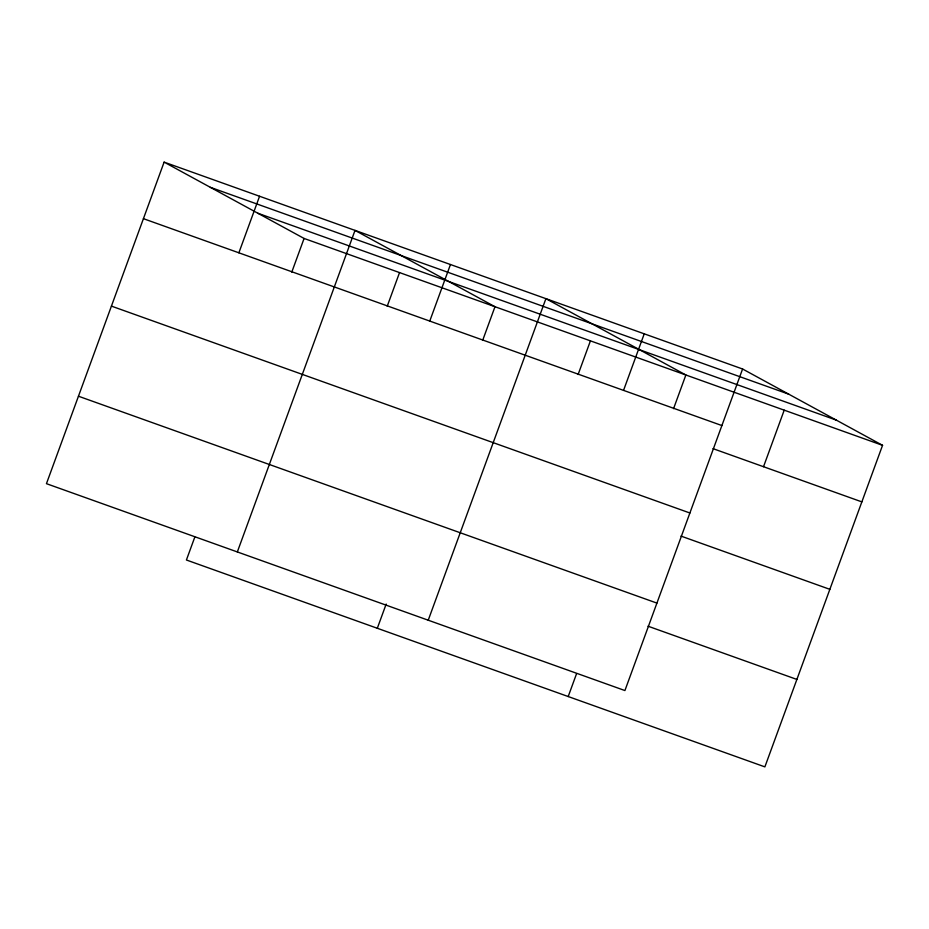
<?xml version="1.0" encoding="UTF-8"?>
<svg xmlns="http://www.w3.org/2000/svg" width="929" height="929" viewBox="0 0 929 929"><rect width="100%" height="100%" fill="white"/><g stroke="black" fill="none" stroke-linecap="round" stroke-linejoin="round"><path stroke-width="1.39" d="M164.119 162.122L46.45 483.672L624.915 690.549L742.585 368.999L164.119 162.122L304.085 238.451L882.55 445.328L764.881 766.878L186.415 560.001L194.788 537.125M238.869 252.804L259.563 196.251M291.776 272.116L304.085 238.451M237.336 551.942L355.017 230.392L494.983 306.721L482.662 340.386M387.219 306.245L399.54 272.592M429.767 321.074L450.46 264.521M377.313 628.271L386.174 604.059M428.234 620.212L545.904 298.662L685.869 374.991L673.56 408.655M578.105 374.515L590.426 340.862M623.545 390.377L644.238 333.825M568.2 696.541L576.572 673.664M763.522 466.706L784.215 410.165M210.314 187.31L788.767 394.186M257.902 213.264L836.355 420.14M143.426 218.675L721.891 425.552M712.984 448.637L861.857 501.881M111.422 306.117L689.887 512.994M680.98 536.091L829.852 589.334M78.454 396.218L656.908 603.095M648.012 626.192L796.885 679.436M742.585 368.999L882.55 445.328"/></g></svg>
